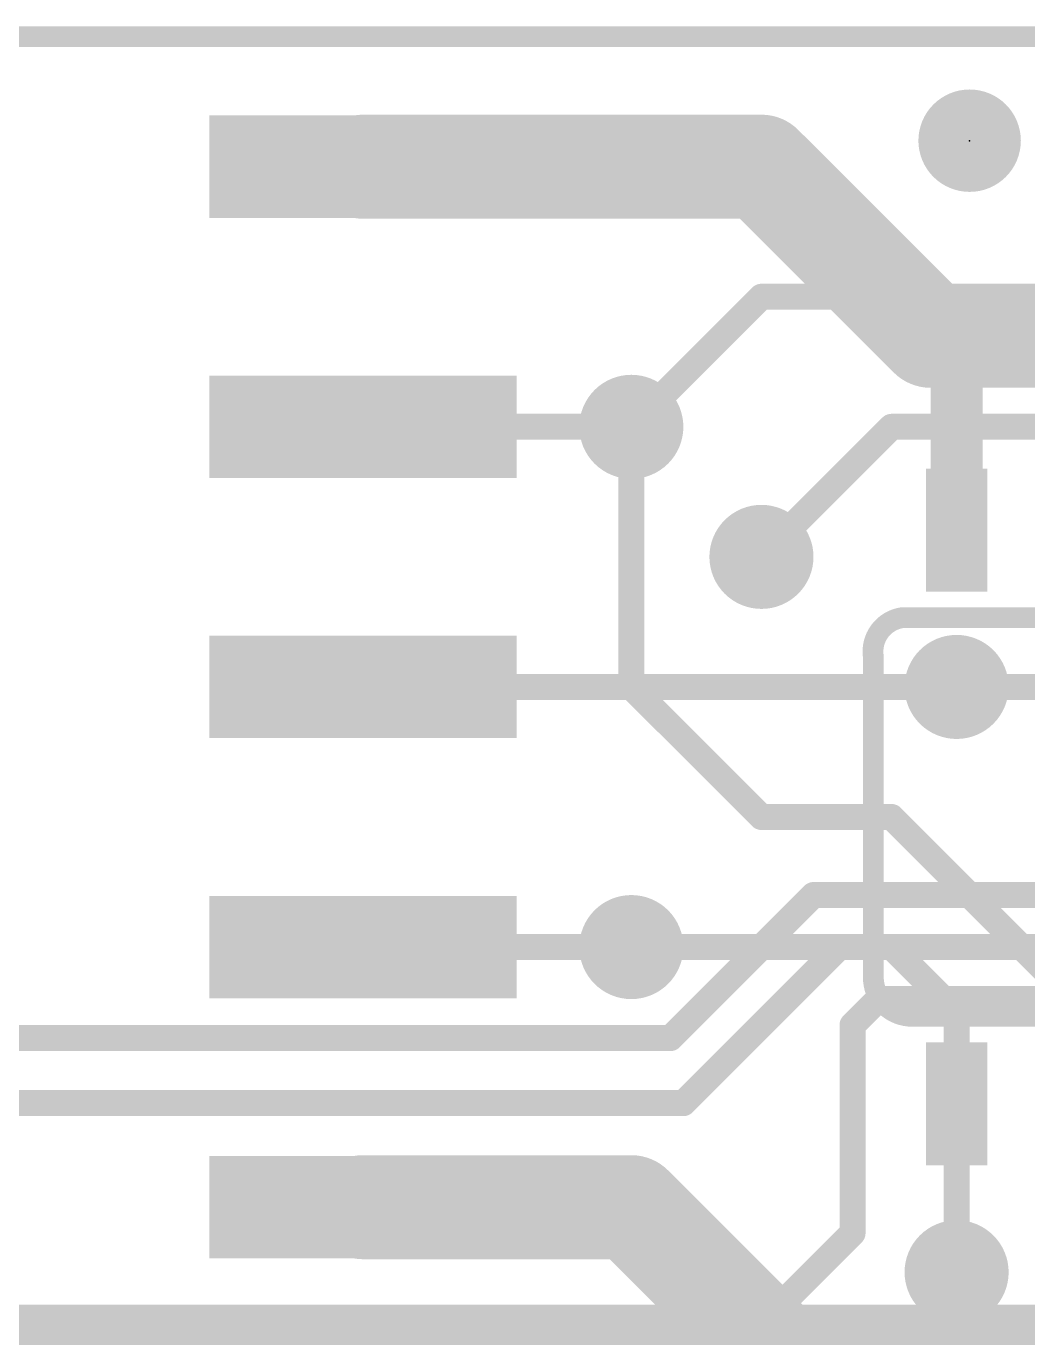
# Model space of a CAD drawing. Extents: x -27 to 80, y -18 to 25.
# Drawn here: x 9.33 to 19.11, y 10.16 to 22.96 of the extents above; entities that cross this region are included whole.
import ezdxf

# ---------------------------------------------------------------- set-up
doc = ezdxf.new("R2010")
doc.units = 0
for name, color, linetype in [('1', 12, 'CONTINUOUS'), ('16', 132, 'CONTINUOUS'), ('18', 110, 'CONTINUOUS'), ('20', 53, 'CONTINUOUS'), ('21', 41, 'CONTINUOUS'), ('23', 53, 'CONTINUOUS'), ('51', 53, 'CONTINUOUS')]:
    doc.layers.add(name, color=color, linetype=linetype)

# ---------------------------------------------------------------- blocks, each defined once
blk = doc.blocks.new('PIE')
at = {"const_width": 0.5}
blk.add_lwpolyline([(0, -0.25, 1), (0, 0.25, 1), (0, -0.25)], format="xyb", dxfattribs=at)
blk = doc.blocks.new('RECT')
blk.add_solid([(-0.5, -0.5), (0.5, -0.5), (-0.5, 0.5), (0.5, 0.5)])
blk = doc.blocks.new('ROUNDV')
at = {"const_width": 0.5}
blk.add_lwpolyline([(0, -0.25, 1), (0, 0.25, 1), (0, -0.25)], format="xyb", dxfattribs=at)

msp = doc.modelspace()

# ---------------------------------------------------------------- linework, layer by layer
at = {"layer": '1'}
for points, const_width in [([(12.62, 21.59), (16.51, 21.59)], 1.016), ([(16.51, 21.59), (18.161, 19.939)], 1.016), ([(18.161, 19.939), (18.288, 19.939)], 1.016), ([(18.288, 19.939), (27.559, 19.939)], 1.016), ([(18.415, 19.812), (18.288, 19.939)], 0.508), ([(18.415, 19.05), (18.415, 19.812)], 0.508), ([(18.415, 18.04), (18.415, 19.05)], 0.508), ([(12.62, 19.05), (15.24, 19.05)], 0.254), ([(16.51, 17.78), (17.78, 19.05)], 0.254), ([(17.78, 19.05), (18.415, 19.05)], 0.254), ([(12.62, 16.51), (18.415, 16.51)], 0.254), ([(17.018, 14.478), (15.621, 13.081)], 0.254), ([(24.003, 14.478), (17.018, 14.478)], 0.254), ([(12.62, 13.97), (15.24, 13.97)], 0.254), ([(17.272, 13.97), (15.748, 12.446)], 0.254), ([(22.987, 13.97), (17.272, 13.97)], 0.254), ([(17.653, 13.462), (17.399, 13.208)], 0.254), ([(21.971, 13.462), (17.653, 13.462)], 0.254), ([(17.399, 13.208), (17.399, 11.176)], 0.254), ([(15.621, 13.081), (3.429, 13.081)], 0.254), ([(15.748, 12.446), (7.239, 12.446)], 0.254), ([(18.415, 12.44), (18.415, 10.795)], 0.254), ([(12.62, 11.43), (15.24, 11.43)], 1.016), ([(17.399, 11.176), (16.51, 10.287)], 0.254), ([(10.541, 10.287), (9.779, 9.525)], 0.254), ([(16.51, 10.287), (10.541, 10.287)], 0.254)]:
    msp.add_lwpolyline(points, dxfattribs=dict(at, const_width=const_width))
for points, const_width in [([(12.62, 21.844, 1), (12.62, 21.336)], 0.508), ([(16.6896, 21.7696, 1), (16.3304, 21.4104)], 0.508), ([(16.51, 21.336, 1), (16.51, 21.844)], 0.508), ([(18.161, 20.193, 1), (18.161, 19.685)], 0.508), ([(17.9814, 19.7594, 1), (18.3406, 20.1186)], 0.508), ([(18.288, 20.193, 1), (18.288, 19.685)], 0.508), ([(18.288, 19.685, 1), (18.288, 20.193)], 0.508), ([(18.3778, 20.0288, 1), (18.1982, 19.8492)], 0.254), ([(18.542, 19.812, 1), (18.288, 19.812)], 0.254), ([(18.3252, 19.7222, 1), (18.5048, 19.9018)], 0.254), ([(18.542, 19.05, 1), (18.288, 19.05)], 0.254), ([(12.62, 19.1135, 1), (12.62, 18.9865)], 0.127), ([(15.24, 18.9865, 1), (15.24, 19.1135)], 0.127), ([(17.78, 19.1135, 1), (17.78, 18.9865)], 0.127), ([(17.8249, 19.0051, 1), (17.7351, 19.0949)], 0.127), ([(18.288, 19.05, 1), (18.542, 19.05)], 0.254), ([(18.415, 18.9865, 1), (18.415, 19.1135)], 0.127), ([(18.288, 18.04, 1), (18.542, 18.04)], 0.254), ([(16.4651, 17.8249, 1), (16.5549, 17.7351)], 0.127), ([(12.62, 16.5735, 1), (12.62, 16.4465)], 0.127), ([(18.415, 16.4465, 1), (18.415, 16.5735)], 0.127), ([(17.018, 14.5415, 1), (17.018, 14.4145)], 0.127), ([(17.0629, 14.4331, 1), (16.9731, 14.5229)], 0.127), ([(12.62, 14.0335, 1), (12.62, 13.9065)], 0.127), ([(15.24, 13.9065, 1), (15.24, 14.0335)], 0.127), ([(17.272, 14.0335, 1), (17.272, 13.9065)], 0.127), ([(17.3169, 13.9251, 1), (17.2271, 14.0149)], 0.127), ([(17.653, 13.5255, 1), (17.653, 13.3985)], 0.127), ([(17.6979, 13.4171, 1), (17.6081, 13.5069)], 0.127), ([(17.4625, 13.208, 1), (17.3355, 13.208)], 0.127), ([(15.621, 13.0175, 1), (15.621, 13.1445)], 0.127), ([(17.3541, 13.2529, 1), (17.4439, 13.1631)], 0.127), ([(15.5761, 13.1259, 1), (15.6659, 13.0361)], 0.127), ([(15.7031, 12.4909, 1), (15.7929, 12.4011)], 0.127), ([(15.748, 12.3825, 1), (15.748, 12.5095)], 0.127), ([(18.4785, 12.44, 1), (18.3515, 12.44)], 0.127), ([(12.62, 11.684, 1), (12.62, 11.176)], 0.508), ([(15.24, 11.176, 1), (15.24, 11.684)], 0.508), ([(17.4439, 11.1311, 1), (17.3541, 11.2209)], 0.127), ([(17.3355, 11.176, 1), (17.4625, 11.176)], 0.127), ([(18.3515, 10.795, 1), (18.4785, 10.795)], 0.127), ([(10.541, 10.3505, 1), (10.541, 10.2235)], 0.127), ([(10.5859, 10.2421, 1), (10.4961, 10.3319)], 0.127), ([(16.4651, 10.3319, 1), (16.5549, 10.2421)], 0.127), ([(16.51, 10.2235, 1), (16.51, 10.3505)], 0.127)]:
    msp.add_lwpolyline(points, format="xyb", dxfattribs=dict(at, const_width=const_width))
at = {"layer": '16'}
for points, const_width in [([(16.51, 20.32), (15.24, 19.05)], 0.254), ([(35.56, 20.32), (16.51, 20.32)], 0.254), ([(15.24, 16.51), (15.24, 19.05)], 0.254), ([(17.78, 19.05), (16.51, 17.78)], 0.254), ([(23.495, 19.05), (17.78, 19.05)], 0.254), ([(16.51, 15.24), (15.24, 16.51)], 0.254), ([(18.415, 16.51), (25.019, 16.51)], 0.254), ([(17.78, 15.24), (16.51, 15.24)], 0.254), ([(19.685, 13.335), (17.78, 15.24)], 0.254), ([(15.24, 13.97), (17.78, 13.97)], 0.254), ([(18.415, 13.335), (17.78, 13.97)], 0.254), ([(18.415, 10.795), (18.415, 13.335)], 0.254), ([(17.78, 8.89), (15.24, 11.43)], 1.016)]:
    msp.add_lwpolyline(points, dxfattribs=dict(at, const_width=const_width))
for points, const_width in [([(16.51, 20.3835, 1), (16.51, 20.2565)], 0.127), ([(16.5549, 20.2751, 1), (16.4651, 20.3649)], 0.127), ([(15.3035, 19.05, 1), (15.1765, 19.05)], 0.127), ([(15.1951, 19.0949, 1), (15.2849, 19.0051)], 0.127), ([(17.78, 19.1135, 1), (17.78, 18.9865)], 0.127), ([(17.8249, 19.0051, 1), (17.7351, 19.0949)], 0.127), ([(16.4651, 17.8249, 1), (16.5549, 17.7351)], 0.127), ([(15.2849, 16.5549, 1), (15.1951, 16.4651)], 0.127), ([(15.1765, 16.51, 1), (15.3035, 16.51)], 0.127), ([(18.415, 16.5735, 1), (18.415, 16.4465)], 0.127), ([(16.51, 15.3035, 1), (16.51, 15.1765)], 0.127), ([(16.4651, 15.1951, 1), (16.5549, 15.2849)], 0.127), ([(17.8249, 15.2849, 1), (17.7351, 15.1951)], 0.127), ([(17.78, 15.1765, 1), (17.78, 15.3035)], 0.127), ([(15.24, 14.0335, 1), (15.24, 13.9065)], 0.127), ([(17.8249, 14.0149, 1), (17.7351, 13.9251)], 0.127), ([(17.78, 13.9065, 1), (17.78, 14.0335)], 0.127), ([(18.4785, 13.335, 1), (18.3515, 13.335)], 0.127), ([(18.3701, 13.2901, 1), (18.4599, 13.3799)], 0.127), ([(15.4196, 11.6096, 1), (15.0604, 11.2504)], 0.508), ([(18.3515, 10.795, 1), (18.4785, 10.795)], 0.127)]:
    msp.add_lwpolyline(points, format="xyb", dxfattribs=dict(at, const_width=const_width))
at = {"layer": '20', "const_width": 0.2032}
msp.add_lwpolyline([(0, 22.86), (45.72, 22.86)], dxfattribs=at)
at = {"layer": '21'}
for points, const_width in [([(17.8832, 17.1863, 0.4142), (17.6022, 16.8053)], 0.2032), ([(17.8832, 17.2371, 1), (17.8832, 17.1355)], 0.1016), ([(17.8908, 17.1361, 1), (17.8756, 17.2365)], 0.1016), ([(17.653, 16.8053, 1), (17.5514, 16.8053)], 0.1016), ([(17.552, 16.7977, 1), (17.6524, 16.8129)], 0.1016), ([(17.6022, 13.6747, 0.4144), (17.9832, 13.2937)], 0.2032), ([(17.653, 13.6747, 1), (17.5514, 13.6747)], 0.1016), ([(17.5514, 13.6747, 1), (17.653, 13.6747)], 0.1016), ([(17.9832, 13.3445, 1), (17.9832, 13.2429)], 0.1016), ([(17.9832, 13.2429, 1), (17.9832, 13.3445)], 0.1016)]:
    msp.add_lwpolyline(points, format="xyb", dxfattribs=dict(at, const_width=const_width))
at = {"layer": '21', "const_width": 0.2032}
for points in [[(27.7368, 17.1863), (17.8832, 17.1863)], [(17.6022, 16.8053), (17.6022, 13.6747)], [(17.9832, 13.2937), (27.7368, 13.2937)]]:
    msp.add_lwpolyline(points, dxfattribs=at)
at = {"layer": '23'}
msp.add_point((18.542, 21.844), dxfattribs=at)
at = {"layer": '51', "const_width": 0.635}
msp.add_lwpolyline([(45.72, 10.16), (0, 10.16)], dxfattribs=at)

# ---------------------------------------------------------------- block references
at = {"layer": '1'}
msp.add_blockref('PIE', (18.542, 21.844), dxfattribs=at)
at = {"layer": '1', "xscale": 3}
for p in [(12.62, 21.59), (12.62, 19.05), (12.62, 16.51), (12.62, 13.97), (12.62, 11.43)]:
    msp.add_blockref('RECT', p, dxfattribs=at)
at = {"layer": '1', "xscale": 0.6, "yscale": 1.2, "rotation": 180}
for p in [(18.415, 18.04), (18.415, 12.44)]:
    msp.add_blockref('RECT', p, dxfattribs=at)
at = {"layer": '18', "xscale": 1.016, "yscale": 1.016}
for p in [(15.24, 19.05), (15.24, 19.05), (16.51, 17.78), (16.51, 17.78), (18.415, 16.51), (18.415, 16.51), (15.24, 13.97), (15.24, 13.97), (15.24, 11.43), (15.24, 11.43), (18.415, 10.795), (18.415, 10.795)]:
    msp.add_blockref('ROUNDV', p, dxfattribs=at)
at = {"layer": '51', "xscale": 0.508, "rotation": 180}
for p, yscale in [((18.415, 18.0277), 1.0287), ((18.415, 12.446), 1.016)]:
    msp.add_blockref('RECT', p, dxfattribs=dict(at, yscale=yscale))

doc.saveas('drawing.dxf')
